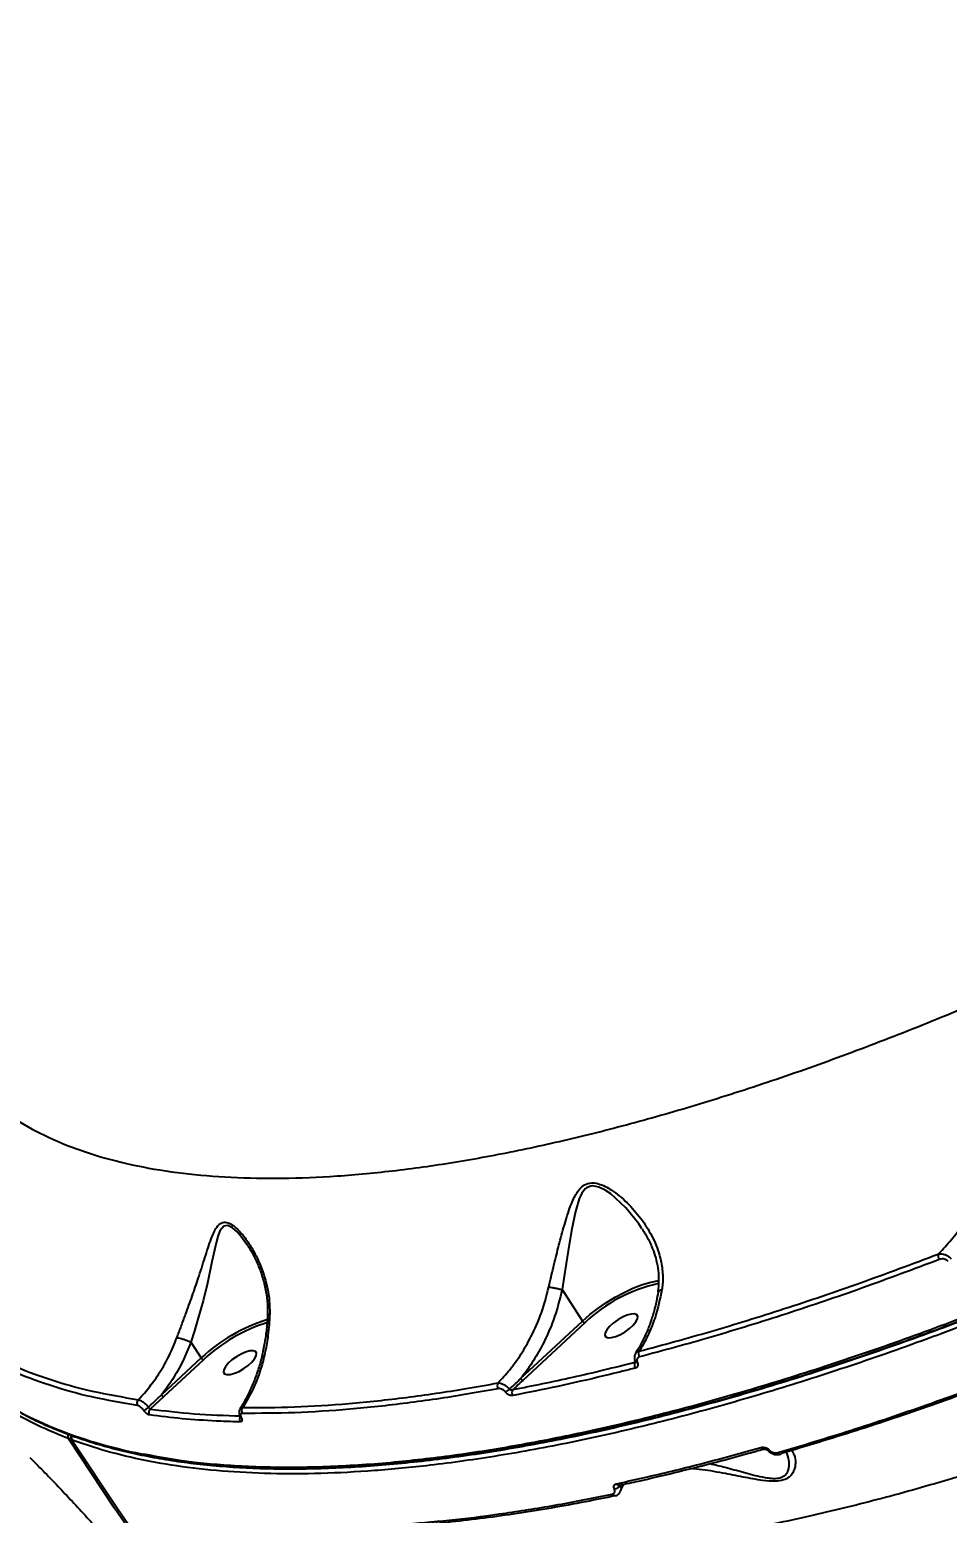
# Model space of a CAD drawing. Header units: millimetres. Extents: x -4153 to 4002, y -5023 to 3197.
# Drawn here: x -1384 to -1168.7, y -1678.3 to -1330.1 of the extents above; entities that cross this region are included whole.
import ezdxf

# ---------------------------------------------------------------- set-up
doc = ezdxf.new("R2010")
doc.units = ezdxf.units.MM
for name, color, linetype in [('DIKOM_ОБЪЕКТ', 7, 'Continuous'), ('DIKOM_РАЗМЕР_ЗОНА', 7, 'Continuous'), ('DIKOM_РАЗМЕР_ОБЪЕКТА', 7, 'Continuous')]:
    doc.layers.add(name, color=color, linetype=linetype)
doc.styles.add('style1', font='arialbd.ttf', dxfattribs={"width": 0.8})
doc.dimstyles.new('1-50', dxfattribs={"dimtxt": 300, "dimasz": 200, "dimexe": 100, "dimexo": 0, "dimgap": 100, "dimtad": 1, "dimtxsty": 'style1', "dimcen": 200, "dimclrd": 7, "dimclre": 7, "dimclrt": 7, "dimadec": 1, "dimazin": 2, "dimtfac": 1, "dimtmove": 0, "dimatfit": 2, "dimfxl": 0, "dimlwd": 25, "dimlwe": 18, "dimarcsym": 0})

# ---------------------------------------------------------------- blocks, each defined once
blk = doc.blocks.new('*D9')
at = {"layer": 'Defpoints', "color": 0, "transparency": 16777216}
for p in [(2370.19, 1747.32), (-2106.31, -2974.61), (1195.51, -2974.61)]:
    blk.add_point(p, dxfattribs=at)
at = {"layer": 'DIKOM_РАЗМЕР_ОБЪЕКТА', "color": 7, "lineweight": 18, "transparency": 16777216}
for p, q in [((2370.19, 1747.32), (-2206.31, 1747.32)), ((1195.51, -2974.61), (-2206.31, -2974.61))]:
    blk.add_line(p, q, dxfattribs=at)
at = {"layer": 'DIKOM_РАЗМЕР_ОБЪЕКТА', "color": 7, "lineweight": 25, "transparency": 16777216}
blk.add_line((-2106.31, 1547.32), (-2106.31, -2774.61), dxfattribs=at)
at = {"layer": 'DIKOM_РАЗМЕР_ОБЪЕКТА', "color": 7, "transparency": 16777216}
for points in [[(-2139.64, 1547.32), (-2072.98, 1547.32), (-2106.31, 1747.32)], [(-2139.64, -2774.61), (-2072.98, -2774.61), (-2106.31, -2974.61)]]:
    blk.add_solid(points, dxfattribs=at)
at = {"layer": 'DIKOM_РАЗМЕР_ОБЪЕКТА', "color": 7, "transparency": 16777216, "insert": (-2359.48, -612.26), "char_height": 300, "attachment_point": 5, "rotation": 90, "style": 'style1'}
blk.add_mtext('{\\fArial|b0|i0|c204|p34;4700}', dxfattribs=at)
blk = doc.blocks.new('*D10')
at = {"layer": 'Defpoints', "color": 0, "transparency": 16777216}
for p in [(4001.69, -909.96), (-3216.31, -1859.46), (4001.69, -4923)]:
    blk.add_point(p, dxfattribs=at)
at = {"layer": 'DIKOM_РАЗМЕР_ЗОНА', "color": 7, "lineweight": 18, "transparency": 16777216}
for p, q in [((4001.69, -909.96), (4001.69, -5023)), ((-3216.31, -1859.46), (-3216.31, -5023))]:
    blk.add_line(p, q, dxfattribs=at)
at = {"layer": 'DIKOM_РАЗМЕР_ЗОНА', "color": 7, "lineweight": 25, "transparency": 16777216}
blk.add_line((-3016.31, -4923), (3801.69, -4923), dxfattribs=at)
at = {"layer": 'DIKOM_РАЗМЕР_ЗОНА', "color": 7, "transparency": 16777216}
for points in [[(-3016.31, -4889.67), (-3016.31, -4956.33), (-3216.31, -4923)], [(3801.69, -4889.67), (3801.69, -4956.33), (4001.69, -4923)]]:
    blk.add_solid(points, dxfattribs=at)
at = {"layer": 'DIKOM_РАЗМЕР_ЗОНА', "color": 7, "transparency": 16777216, "insert": (392.69, -4669.83), "char_height": 300, "attachment_point": 5, "style": 'style1'}
blk.add_mtext('{\\fArial|b0|i0|c204|p34;7200}', dxfattribs=at)
blk = doc.blocks.new('*D11')
at = {"layer": 'Defpoints', "color": 0, "transparency": 16777216}
for p in [(2631.36, 3197.31), (-3702.81, -4429.79), (2071.05, -4429.79)]:
    blk.add_point(p, dxfattribs=at)
at = {"layer": 'DIKOM_РАЗМЕР_ЗОНА', "color": 7, "lineweight": 18, "transparency": 16777216}
for p, q in [((2631.36, 3197.31), (-3802.81, 3197.31)), ((2071.05, -4429.79), (-3802.81, -4429.79))]:
    blk.add_line(p, q, dxfattribs=at)
at = {"layer": 'DIKOM_РАЗМЕР_ЗОНА', "color": 7, "lineweight": 25, "transparency": 16777216}
blk.add_line((-3702.81, 2997.31), (-3702.81, -4229.79), dxfattribs=at)
at = {"layer": 'DIKOM_РАЗМЕР_ЗОНА', "color": 7, "transparency": 16777216}
for points in [[(-3736.14, 2997.31), (-3669.48, 2997.31), (-3702.81, 3197.31)], [(-3736.14, -4229.79), (-3669.48, -4229.79), (-3702.81, -4429.79)]]:
    blk.add_solid(points, dxfattribs=at)
at = {"layer": 'DIKOM_РАЗМЕР_ЗОНА', "color": 7, "transparency": 16777216, "insert": (-3955.98, -616.24), "char_height": 300, "attachment_point": 5, "rotation": 90, "style": 'style1'}
blk.add_mtext('{\\fArial|b0|i0|c204|p34;7600}', dxfattribs=at)
blk = doc.blocks.new('*D12')
at = {"layer": 'Defpoints', "color": 0, "transparency": 16777216}
for p in [(-1688.31, 690.56), (2486.69, 690.56), (-1688.31, -3442.2)]:
    blk.add_point(p, dxfattribs=at)
at = {"layer": 'DIKOM_РАЗМЕР_ОБЪЕКТА', "color": 7, "lineweight": 18, "transparency": 16777216}
for p, q in [((-1688.31, 690.56), (-1688.31, -3542.2)), ((2486.69, 690.56), (2486.69, -3542.2))]:
    blk.add_line(p, q, dxfattribs=at)
at = {"layer": 'DIKOM_РАЗМЕР_ОБЪЕКТА', "color": 7, "lineweight": 25, "transparency": 16777216}
blk.add_line((2286.69, -3442.2), (-1488.31, -3442.2), dxfattribs=at)
at = {"layer": 'DIKOM_РАЗМЕР_ОБЪЕКТА', "color": 7, "transparency": 16777216}
for points in [[(-1488.31, -3408.87), (-1488.31, -3475.54), (-1688.31, -3442.2)], [(2286.69, -3408.87), (2286.69, -3475.54), (2486.69, -3442.2)]]:
    blk.add_solid(points, dxfattribs=at)
at = {"layer": 'DIKOM_РАЗМЕР_ОБЪЕКТА', "color": 7, "transparency": 16777216, "insert": (399.19, -3189.03), "char_height": 300, "attachment_point": 5, "style": 'style1'}
blk.add_mtext('{\\fArial|b0|i0|c204|p34;4175}', dxfattribs=at)

msp = doc.modelspace()

# ---------------------------------------------------------------- linework, layer by layer
at = {"layer": 'DIKOM_ОБЪЕКТ', "color": 7, "linetype": 'Continuous'}
for p, q in [((-1240.355, -1611.532), (-1240.455, -1611.365)), ((-1259.089, -1625.784), (-1254.297, -1633.16)), ((-1268.829, -1646.679), (-1254.297, -1633.16)), ((-1253.773, -1633.571), (-1268.304, -1647.089)), ((-1346.183, -1638.139), (-1343.792, -1641.819)), ((-1353.12, -1650.497), (-1343.792, -1641.819)), ((-1343.268, -1642.229), (-1352.595, -1650.907)), ((-1241.977, -1642.819), (-1241.933, -1642.76)), ((-1352.595, -1650.907), (-1355.733, -1653.807)), ((-1334.609, -1655.679), (-1334.615, -1655.668)), ((-1246.629, -1674.14), (-1246.669, -1674.15)), ((-1245.63, -1671.69), (-1245.596, -1671.686))]:
    msp.add_line(p, q, dxfattribs=at)
at = {"layer": 'DIKOM_ОБЪЕКТ', "color": 7, "linetype": 'Continuous', "flags": 128}
for points in [[(-1240.455, -1611.365), (-1241.075, -1610.33), (-1244.094, -1606.556), (-1247.633, -1603.335), (-1249.004, -1602.415), (-1250.436, -1601.728), (-1251.883, -1601.44), (-1252.303, -1601.469), (-1253.396, -1601.908), (-1253.615, -1602.081), (-1254.461, -1603.133), (-1255.074, -1604.438), (-1255.956, -1607.416), (-1256.865, -1611.898), (-1257.656, -1616.644), (-1258.382, -1621.174), (-1259.095, -1625.775), (-1259.095, -1625.779), (-1259.095, -1625.779)], [(-1332.904, -1615.399), (-1334.53, -1613.142), (-1335.455, -1612.13), (-1336.411, -1611.313), (-1337.537, -1610.762), (-1338.475, -1610.88), (-1339.396, -1612.007), (-1339.889, -1613.304), (-1340.287, -1614.795), (-1341.258, -1619.282), (-1342.323, -1624.273), (-1343.346, -1628.434), (-1344.535, -1632.742), (-1345.345, -1635.445), (-1346.187, -1638.133), (-1346.187, -1638.135), (-1346.187, -1638.135)], [(-1254.297, -1633.16), (-1252.569, -1631.658), (-1250.686, -1630.203), (-1248.688, -1628.829), (-1246.62, -1627.564), (-1244.526, -1626.437), (-1242.451, -1625.471), (-1240.441, -1624.687), (-1238.539, -1624.104), (-1236.786, -1623.732), (-1236.346, -1623.669)], [(-1241.371, -1632.635), (-1241.305, -1632.058), (-1241.551, -1631.661), (-1242.091, -1631.476), (-1242.881, -1631.518), (-1243.855, -1631.784), (-1244.937, -1632.251), (-1246.037, -1632.882), (-1247.066, -1633.626), (-1247.943, -1634.423), (-1248.594, -1635.208), (-1248.968, -1635.918), (-1249.034, -1636.494), (-1248.788, -1636.891), (-1248.248, -1637.076), (-1247.458, -1637.034), (-1246.484, -1636.769), (-1245.402, -1636.302), (-1244.302, -1635.67), (-1243.272, -1634.926), (-1242.396, -1634.129), (-1241.745, -1633.344), (-1241.371, -1632.635)], [(-1330.866, -1641.294), (-1330.8, -1640.717), (-1331.047, -1640.32), (-1331.586, -1640.135), (-1332.376, -1640.177), (-1333.35, -1640.442), (-1334.432, -1640.909), (-1335.532, -1641.541), (-1336.562, -1642.285), (-1337.438, -1643.082), (-1338.089, -1643.867), (-1338.463, -1644.577), (-1338.53, -1645.153), (-1338.283, -1645.55), (-1337.743, -1645.735), (-1336.953, -1645.693), (-1335.979, -1645.428), (-1334.897, -1644.961), (-1333.797, -1644.329), (-1332.767, -1643.585), (-1331.891, -1642.788), (-1331.24, -1642.003), (-1330.866, -1641.294)], [(-1241.427, -1642.896), (-1241.582, -1642.9), (-1241.713, -1642.88), (-1241.816, -1642.836), (-1241.886, -1642.771), (-1241.9, -1642.747)], [(-1352.992, -1693.159), (-1364.097, -1677.069), (-1374.927, -1660.753)], [(-1374.187, -1661.001), (-1374.172, -1661.02), (-1374.106, -1661.062)], [(-1374.106, -1661.062), (-1363.276, -1677.378), (-1352.171, -1693.467)], [(-1210.802, -1663.511), (-1210.778, -1663.53), (-1210.742, -1663.542), (-1210.696, -1663.544), (-1210.64, -1663.535), (-1210.575, -1663.517), (-1210.502, -1663.49), (-1210.423, -1663.453)]]:
    msp.add_lwpolyline(points, dxfattribs=at)
at = {"layer": 'DIKOM_ОБЪЕКТ', "color": 7, "linetype": 'Continuous'}
for centre, radius, start, end in [((-1169.206, -1617.763), 1.651, 168.65153, 215.30012), ((-1228.925, -1659.49), 35.906, 102.06943, 133.7914), ((-1316.299, -1671.383), 40.372, 107.22377, 132.92254), ((-1316.699, -1670.736), 38.969, 107.25796, 132.98471), ((-1253.529, -1632.719), 0.886, 209.86107, 254.03642), ((-1343.024, -1641.377), 0.886, 209.89916, 254.03063), ((-1240.813, -1643.438), 1.319, 151.98629, 214.75831), ((-1239.836, -1640.828), 1.354, 155.15244, 214.32222), ((-1268.061, -1646.238), 0.885, 209.83826, 254.05923), ((-1352.352, -1650.056), 0.885, 209.85722, 254.07257), ((-1273.033, -1648.329), 1.272, 149.38537, 213.48844), ((-1273.678, -1646.937), 3.171, 294.16802, 315.41004), ((-1269.589, -1649.936), 1.257, 147.01034, 213.9554), ((-1357.758, -1652.402), 1.115, 135.25284, 211.08299), ((-1358.188, -1651.316), 2.911, 287.36727, 314.09002), ((-1354.973, -1654.623), 1.115, 132.97299, 211.27729), ((-1333.152, -1654.226), 1.158, 139.34182, 211.78575), ((-1333.623, -1656.205), 1.169, 149.20453, 211.56302), ((-1334.346, -1655.509), 0.313, 212.82903, 264.33088), ((-1374.039, -1660.206), 1.043, 152.73032, 211.61445), ((-1374.785, -1659.797), 0.967, 261.53373, 298.0801), ((-1373.349, -1660.455), 1, 151.89881, 213.05726), ((-1373.214, -1660.513), 1.047, 151.74883, 211.57439), ((-1211.9, -1662.585), 0.633, 204.51366, 279.15717), ((-1207.852, -1663.758), 0.646, 205.11585, 276.04552), ((-1207.897, -1664.022), 0.395, 286.53777, 325.34856), ((-1245.712, -1671.027), 0.665, 206.70048, 278.79638), ((-1246.738, -1673.475), 0.679, 207.41945, 275.78003), ((-1246.835, -1670.975), 1.573, 270.60914, 332.76129)]:
    msp.add_arc(centre, radius, start, end, dxfattribs=at)
for points, knots in [([(-748.283, -1336.082), (-750.392, -1338.844), (-756.076, -1346.288), (-766.108, -1358.579), (-778.562, -1372.948), (-792.009, -1387.564), (-806.425, -1402.381), (-821.788, -1417.352), (-837.759, -1432.148), (-854.268, -1446.721), (-871.236, -1461.032), (-888.94, -1475.314), (-907.349, -1489.513), (-926.414, -1503.578), (-945.717, -1517.2), (-965.184, -1530.342), (-984.743, -1542.978), (-1004.712, -1555.316), (-1025.037, -1567.297), (-1045.656, -1578.871), (-1066.114, -1589.784), (-1086.345, -1600.012), (-1106.289, -1609.549), (-1126.271, -1618.552), (-1146.221, -1626.964), (-1166.069, -1634.742), (-1185.376, -1641.714), (-1204.09, -1647.875), (-1222.17, -1653.239), (-1239.912, -1657.892), (-1257.239, -1661.787), (-1274.077, -1664.892), (-1289.379, -1667.042), (-1303.22, -1668.372), (-1315.697, -1669.017), (-1327.614, -1669.051), (-1338.925, -1668.466), (-1349.515, -1667.271), (-1359.333, -1665.474), (-1367.481, -1663.383), (-1372.189, -1661.733), (-1374.106, -1661.062)], [0, 0, 0, 0, 0.01565226, 0.04216821, 0.06870456, 0.09522035, 0.1225065, 0.14981457, 0.17710085, 0.20361671, 0.23015307, 0.25666881, 0.28395493, 0.31126326, 0.33854925, 0.36506512, 0.39160119, 0.41811705, 0.44540335, 0.47271155, 0.49999758, 0.52651341, 0.55304974, 0.57956567, 0.60685169, 0.6341598, 0.66144598, 0.68796179, 0.71449806, 0.74101385, 0.76829978, 0.79560821, 0.82289417, 0.84597237, 0.86907736, 0.89218249, 0.91550648, 0.9388305, 0.96156391, 0.98434868, 1, 1, 1, 1]), ([(-775.147, -1423.176), (-778.78, -1427.027), (-786.052, -1434.734), (-797.69, -1446.359), (-809.825, -1457.994), (-822.653, -1469.772), (-836.164, -1481.666), (-850.35, -1493.648), (-864.987, -1505.521), (-880.537, -1517.644), (-897.033, -1529.974), (-914.481, -1542.46), (-932.304, -1554.678), (-950.419, -1566.571), (-968.742, -1578.082), (-987.198, -1589.158), (-1005.757, -1599.772), (-1024.387, -1609.916), (-1043.05, -1619.575), (-1061.659, -1628.703), (-1080.125, -1637.257), (-1098.377, -1645.196), (-1116.379, -1652.497), (-1134.107, -1659.16), (-1151.523, -1665.177), (-1168.546, -1670.519), (-1185.096, -1675.162), (-1201.415, -1679.153), (-1217.423, -1682.431), (-1233.05, -1684.953), (-1247.972, -1686.655), (-1262.103, -1687.5), (-1275.484, -1687.566), (-1283.653, -1686.899), (-1287.735, -1686.565)], [0, 0, 0, 0, 0.0277664, 0.0555663, 0.0833658, 0.1111323, 0.1400374, 0.1689801, 0.1979226, 0.2268277, 0.2586373, 0.2905482, 0.3225098, 0.3544716, 0.3863819, 0.4181914, 0.4498953, 0.4816999, 0.5135555, 0.5454108, 0.5772152, 0.6089191, 0.6405474, 0.672276, 0.7040551, 0.7358343, 0.7675626, 0.7991908, 0.8325939, 0.8660265, 0.8994295, 0.932943, 0.9664864, 1, 1, 1, 1]), ([(-1405.421, -1567.296), (-1404.879, -1568.297), (-1403.077, -1571.625), (-1398.966, -1576.506), (-1393.159, -1581.949), (-1386.406, -1586.623), (-1378.671, -1590.653), (-1369.92, -1593.983), (-1360.165, -1596.587), (-1349.615, -1598.409), (-1338.327, -1599.458), (-1326.37, -1599.764), (-1313.552, -1599.33), (-1299.882, -1598.127), (-1285.389, -1596.14), (-1270.382, -1593.41), (-1254.924, -1589.962), (-1239.088, -1585.838), (-1222.624, -1580.971), (-1205.564, -1575.347), (-1187.955, -1568.966), (-1170.169, -1561.962), (-1152.269, -1554.373), (-1134.322, -1546.245), (-1116.052, -1537.453), (-1097.51, -1528), (-1078.755, -1517.903), (-1061.499, -1508.112), (-1045.769, -1498.808), (-1036.327, -1492.958), (-1031.601, -1490.03)], [0, 0, 0, 0, 0.0161442, 0.0536236, 0.0900464, 0.1264971, 0.1629199, 0.2003996, 0.2379097, 0.2753895, 0.3118388, 0.348316, 0.3847652, 0.4222706, 0.4598059, 0.497311, 0.5338203, 0.5703573, 0.6068668, 0.6444315, 0.6820268, 0.7195915, 0.7561916, 0.7928201, 0.8294208, 0.8670767, 0.9047633, 0.9424195, 0.9711828, 1, 1, 1, 1]), ([(-1394.201, -1649.32), (-1393.299, -1650.025), (-1389.986, -1652.612), (-1383.132, -1656.253), (-1373.772, -1660.195), (-1363.43, -1663.24), (-1352.267, -1665.479), (-1340.079, -1666.931), (-1326.869, -1667.561), (-1312.66, -1667.346), (-1297.938, -1666.303), (-1282.805, -1664.489), (-1267.362, -1661.978), (-1251.176, -1658.706), (-1234.272, -1654.654), (-1216.687, -1649.817), (-1198.561, -1644.227), (-1179.941, -1637.885), (-1160.881, -1630.809), (-1141.316, -1622.966), (-1121.293, -1614.351), (-1100.872, -1604.977), (-1080.501, -1595.048), (-1060.252, -1584.613), (-1040.187, -1573.728), (-1019.98, -1562.216), (-999.694, -1550.091), (-979.409, -1537.376), (-960.736, -1525.16), (-948.971, -1517.067), (-943.768, -1513.488)], [0, 0, 0, 0, 0.0140766, 0.0516775, 0.089248, 0.1257579, 0.1622958, 0.1988057, 0.2363761, 0.2739772, 0.3115476, 0.3467429, 0.3819632, 0.4171586, 0.4533005, 0.4894697, 0.5256114, 0.5621214, 0.5986595, 0.6351697, 0.67274, 0.7103412, 0.7479116, 0.7844216, 0.8209595, 0.8574694, 0.8950401, 0.9326413, 0.9702116, 1, 1, 1, 1]), ([(-1394.116, -1649.642), (-1393.513, -1650.087), (-1391.716, -1651.418), (-1388.449, -1653.432), (-1384.326, -1655.698), (-1379.929, -1657.773), (-1375.272, -1659.669), (-1370.364, -1661.377), (-1365.226, -1662.892), (-1359.875, -1664.205), (-1354.319, -1665.315), (-1348.557, -1666.225), (-1342.586, -1666.935), (-1336.406, -1667.447), (-1330.015, -1667.76), (-1323.412, -1667.874), (-1316.595, -1667.789), (-1309.56, -1667.507), (-1302.307, -1667.024), (-1294.847, -1666.344), (-1287.215, -1665.469), (-1279.436, -1664.399), (-1271.523, -1663.139), (-1263.467, -1661.688), (-1255.27, -1660.046), (-1246.931, -1658.214), (-1238.449, -1656.191), (-1229.825, -1653.978), (-1221.06, -1651.574), (-1212.152, -1648.981), (-1203.102, -1646.196), (-1193.919, -1643.223), (-1184.628, -1640.071), (-1175.257, -1636.748), (-1165.826, -1633.261), (-1156.338, -1629.612), (-1146.793, -1625.802), (-1137.189, -1621.829), (-1127.528, -1617.694), (-1117.809, -1613.397), (-1108.033, -1608.939), (-1098.199, -1604.32), (-1088.308, -1599.538), (-1078.365, -1594.597), (-1068.391, -1589.507), (-1058.42, -1584.285), (-1048.476, -1578.944), (-1038.568, -1573.488), (-1028.693, -1567.916), (-1018.851, -1562.229), (-1009.043, -1556.427), (-999.268, -1550.509), (-989.527, -1544.477), (-979.819, -1538.332), (-970.152, -1532.063), (-963.337, -1527.583), (-959.767, -1525.167), (-959.383, -1524.908)], [0, 0, 0, 0, 0.0093141, 0.027793, 0.0463396, 0.0649741, 0.0837158, 0.1025568, 0.1213783, 0.140095, 0.1587398, 0.1773319, 0.1958915, 0.2144378, 0.2329911, 0.2515655, 0.270181, 0.2888582, 0.3076179, 0.3264756, 0.3453279, 0.3640495, 0.3827101, 0.4013251, 0.4199093, 0.4384781, 0.4570465, 0.4756265, 0.494231, 0.5128758, 0.531575, 0.5503444, 0.5691364, 0.5878684, 0.606536, 0.6251541, 0.6437377, 0.6623022, 0.6808622, 0.6994315, 0.718021, 0.736646, 0.755322, 0.7740628, 0.7928535, 0.8116062, 0.8302854, 0.8489118, 0.8675003, 0.8860651, 0.9046218, 0.9231846, 0.941764, 0.9603745, 0.9790308, 0.9977481, 1, 1, 1, 1]), ([(-1357.361, -1664.33), (-1353.613, -1665.012), (-1346.088, -1666.381), (-1333.536, -1667.44), (-1320.011, -1667.735), (-1305.486, -1667.167), (-1290.303, -1665.77), (-1274.523, -1663.563), (-1258.228, -1660.587), (-1241.152, -1656.796), (-1223.321, -1652.166), (-1204.78, -1646.693), (-1185.937, -1640.498), (-1166.865, -1633.619), (-1147.639, -1626.11), (-1127.944, -1617.846), (-1107.831, -1608.825), (-1087.361, -1599.061), (-1066.985, -1588.767), (-1046.77, -1577.994), (-1026.78, -1566.795), (-1006.683, -1554.996), (-986.574, -1542.58), (-970.932, -1532.589), (-962.185, -1526.659), (-960.026, -1525.196)], [0, 0, 0, 0, 0.0438133, 0.0879535, 0.1333756, 0.1788345, 0.2242568, 0.2683969, 0.312571, 0.3567108, 0.4021332, 0.4475923, 0.4930146, 0.5371544, 0.5813287, 0.6254687, 0.6708908, 0.71635, 0.7617724, 0.8059124, 0.8500866, 0.8942264, 0.9396491, 0.9851083, 1, 1, 1, 1]), ([(-1170.824, -1617.438), (-1170.415, -1617.016), (-1168.956, -1615.509), (-1166.586, -1612.736), (-1163.812, -1608.978), (-1161.281, -1604.936), (-1158.539, -1599.711), (-1156.407, -1594.39), (-1154.906, -1589.1), (-1154.162, -1585.567), (-1153.87, -1583.376), (-1153.763, -1582.571)], [0, 0, 0, 0, 0.0465618, 0.1660343, 0.2855035, 0.4082659, 0.531018, 0.7327751, 0.8363389, 0.9398816, 1, 1, 1, 1]), ([(-1262.196, -1625.159), (-1261.845, -1623.63), (-1261.133, -1620.531), (-1259.966, -1615.85), (-1258.733, -1611.189), (-1257.494, -1607.094), (-1256.326, -1604.209), (-1255.249, -1602.45), (-1254.167, -1601.304), (-1252.574, -1600.6), (-1250.705, -1600.814), (-1248.966, -1601.526), (-1246.636, -1602.884), (-1243.697, -1605.349), (-1240.509, -1609.004), (-1237.895, -1613.137), (-1236.235, -1617.194), (-1235.461, -1621.045), (-1235.391, -1623.801), (-1235.615, -1625.409), (-1235.676, -1625.846)], [0, 0, 0, 0, 0.0704022, 0.1427024, 0.2195574, 0.2979616, 0.3555907, 0.3848645, 0.4149662, 0.4491194, 0.4886776, 0.5172607, 0.5465196, 0.624021, 0.7036985, 0.7828125, 0.864005, 0.9204671, 0.9784125, 1, 1, 1, 1]), ([(-1349.488, -1637.063), (-1349.15, -1636.164), (-1348.466, -1634.349), (-1347.24, -1631.069), (-1345.868, -1627.266), (-1344.338, -1622.757), (-1342.871, -1618.151), (-1341.751, -1614.633), (-1340.832, -1612.381), (-1340.083, -1610.988), (-1339.137, -1610.022), (-1337.865, -1609.892), (-1336.321, -1610.598), (-1334.471, -1612.322), (-1332.542, -1614.886), (-1330.53, -1618.378), (-1328.741, -1622.851), (-1327.736, -1627.488), (-1327.703, -1630.432), (-1327.692, -1631.473)], [0, 0, 0, 0, 0.0443344, 0.0895901, 0.1599553, 0.2324648, 0.3224984, 0.4152097, 0.4503611, 0.4859274, 0.5329425, 0.5664252, 0.5998045, 0.6530996, 0.7102647, 0.7686672, 0.8578783, 0.9497899, 1, 1, 1, 1]), ([(-1240.298, -1611.494), (-1239.792, -1612.327), (-1238.774, -1614.002), (-1237.685, -1616.511), (-1236.913, -1618.947), (-1236.485, -1621.311), (-1236.394, -1623.738), (-1236.461, -1625.434), (-1236.655, -1626.3), (-1236.669, -1626.364)], [0, 0, 0, 0, 0.1831836, 0.3682612, 0.5176141, 0.6752903, 0.8333997, 0.9876777, 1, 1, 1, 1]), ([(-1332.894, -1615.39), (-1332.794, -1615.533), (-1332.25, -1616.32), (-1331.351, -1617.98), (-1330.233, -1620.429), (-1329.266, -1623.194), (-1328.572, -1626.128), (-1328.18, -1629.042), (-1328.198, -1630.956), (-1328.206, -1631.857)], [0, 0, 0, 0, 0.0321139, 0.176201, 0.3317901, 0.5006382, 0.6790887, 0.8489573, 1, 1, 1, 1]), ([(-1241.064, -1640.26), (-1235.48, -1638.752), (-1224.313, -1635.737), (-1206.922, -1630.323), (-1189.125, -1624.313), (-1176.925, -1619.73), (-1170.824, -1617.438)], [0, 0, 0, 0, 0.2485973, 0.4971942, 0.7485958, 1, 1, 1, 1]), ([(-1170.553, -1618.717), (-1176.599, -1620.989), (-1188.692, -1625.533), (-1206.469, -1631.546), (-1223.973, -1637.005), (-1235.293, -1640.063), (-1240.954, -1641.592)], [0, 0, 0, 0, 0.2485956, 0.4971938, 0.7485968, 1, 1, 1, 1]), ([(-1170.824, -1617.438), (-1170.656, -1617.41), (-1170.265, -1617.344), (-1169.59, -1617.431), (-1168.888, -1617.685), (-1168.248, -1618.065), (-1167.921, -1618.406), (-1167.755, -1618.578)], [0, 0, 0, 0, 0.1742168, 0.4036096, 0.6052253, 0.8000783, 1, 1, 1, 1]), ([(-1168.479, -1619.158), (-1168.581, -1619.057), (-1168.786, -1618.854), (-1169.209, -1618.664), (-1169.684, -1618.57), (-1170.152, -1618.589), (-1170.431, -1618.679), (-1170.553, -1618.717)], [0, 0, 0, 0, 0.1888699, 0.3774226, 0.5791791, 0.8164129, 1, 1, 1, 1]), ([(-1274.128, -1647.681), (-1273.191, -1646.666), (-1271.247, -1644.559), (-1268.65, -1640.919), (-1266.098, -1636.497), (-1263.778, -1631.259), (-1262.727, -1627.207), (-1262.196, -1625.159)], [0, 0, 0, 0, 0.1665448, 0.3455491, 0.526762, 0.7607831, 1, 1, 1, 1]), ([(-1259.089, -1625.784), (-1259.615, -1627.906), (-1260.68, -1632.198), (-1263.058, -1637.733), (-1265.718, -1642.466), (-1267.655, -1645.211), (-1268.74, -1646.568), (-1268.829, -1646.679)], [0, 0, 0, 0, 0.2754298, 0.5570765, 0.7678017, 0.9811406, 1, 1, 1, 1]), ([(-1262.196, -1625.159), (-1262.161, -1625.163), (-1261.948, -1625.19), (-1261.457, -1625.264), (-1260.673, -1625.41), (-1259.829, -1625.592), (-1259.34, -1625.716), (-1259.095, -1625.779)], [0, 0, 0, 0, 0.0429015, 0.2679962, 0.5120053, 0.755987, 1, 1, 1, 1]), ([(-1259.095, -1625.779), (-1259.094, -1625.779), (-1259.091, -1625.78), (-1259.09, -1625.783), (-1259.089, -1625.784)], [0, 0, 0, 0, 0.4168825, 1, 1, 1, 1]), ([(-1235.676, -1625.846), (-1236.123, -1627.982), (-1236.86, -1631.498), (-1238.581, -1635.862), (-1239.944, -1638.515), (-1240.836, -1639.905), (-1241.064, -1640.26)], [0, 0, 0, 0, 0.3957879, 0.6516329, 0.911001, 1, 1, 1, 1]), ([(-1235.676, -1625.846), (-1235.71, -1625.853), (-1235.86, -1625.886), (-1236.166, -1625.991), (-1236.455, -1626.167), (-1236.478, -1626.339), (-1236.486, -1626.402)], [0, 0, 0, 0, 0.0722207, 0.3160892, 0.7499643, 1, 1, 1, 1]), ([(-1236.556, -1626.388), (-1236.673, -1627.083), (-1236.969, -1628.833), (-1237.669, -1631.489), (-1238.619, -1634.356), (-1239.769, -1637.035), (-1240.862, -1639.169), (-1241.628, -1640.308), (-1241.896, -1640.707)], [0, 0, 0, 0, 0.1255001, 0.3160582, 0.5081318, 0.7014149, 0.8955139, 1, 1, 1, 1]), ([(-1328.207, -1631.857), (-1328.213, -1632.077), (-1328.249, -1633.439), (-1328.517, -1635.883), (-1329.019, -1639.165), (-1329.743, -1642.348), (-1330.662, -1645.407), (-1331.771, -1648.317), (-1333.073, -1651.013), (-1334.07, -1652.827), (-1334.67, -1653.662), (-1334.732, -1653.748)], [0, 0, 0, 0, 0.02557289, 0.15834376, 0.29287009, 0.42905584, 0.56664596, 0.7052949, 0.84456117, 0.98399176, 1, 1, 1, 1]), ([(-1327.692, -1631.473), (-1327.799, -1633.18), (-1327.987, -1636.188), (-1328.703, -1640.288), (-1329.762, -1644.49), (-1331.42, -1649.073), (-1333.154, -1651.994), (-1334.031, -1653.471)], [0, 0, 0, 0, 0.2022657, 0.3564039, 0.5119905, 0.7532485, 1, 1, 1, 1]), ([(-1327.692, -1631.473), (-1327.709, -1631.479), (-1327.882, -1631.543), (-1328.116, -1631.667), (-1328.135, -1631.803), (-1328.143, -1631.86)], [0, 0, 0, 0, 0.0598163, 0.5992991, 1, 1, 1, 1]), ([(-1396.395, -1639.24), (-1393.764, -1640.67), (-1388.504, -1643.529), (-1379.426, -1646.937), (-1369.556, -1649.742), (-1362.219, -1650.991), (-1358.55, -1651.616)], [0, 0, 0, 0, 0.24859492, 0.49718967, 0.7485953, 1, 1, 1, 1]), ([(-1358.55, -1651.616), (-1358.516, -1651.581), (-1357.581, -1650.617), (-1355.821, -1648.592), (-1353.425, -1645.193), (-1351.238, -1641.364), (-1350.074, -1638.503), (-1349.488, -1637.063)], [0, 0, 0, 0, 0.0089033, 0.2417881, 0.4772817, 0.7368252, 1, 1, 1, 1]), ([(-1346.183, -1638.139), (-1346.8, -1639.646), (-1348.043, -1642.679), (-1350.387, -1646.828), (-1352.228, -1649.3), (-1353.12, -1650.497)], [0, 0, 0, 0, 0.33720733, 0.67912476, 1, 1, 1, 1]), ([(-1349.488, -1637.063), (-1349.464, -1637.064), (-1349.354, -1637.072), (-1349.045, -1637.117), (-1348.465, -1637.252), (-1347.686, -1637.498), (-1346.88, -1637.805), (-1346.418, -1638.025), (-1346.187, -1638.135)], [0, 0, 0, 0, 0.0350547, 0.1552441, 0.3664638, 0.5775947, 0.7888107, 1, 1, 1, 1]), ([(-1346.187, -1638.135), (-1346.186, -1638.136), (-1346.184, -1638.137), (-1346.183, -1638.139), (-1346.183, -1638.139)], [0, 0, 0, 0, 0.6520173, 1, 1, 1, 1]), ([(-1208.437, -1664.032), (-1202.702, -1662.317), (-1191.231, -1658.886), (-1173.438, -1652.861), (-1155.275, -1646.249), (-1142.868, -1641.277), (-1136.664, -1638.79)], [0, 0, 0, 0, 0.2485955, 0.4971893, 0.7485942, 1, 1, 1, 1]), ([(-1135.962, -1639.065), (-1142.082, -1641.518), (-1154.324, -1646.424), (-1172.384, -1653.007), (-1190.21, -1659.052), (-1201.784, -1662.515), (-1207.572, -1664.246)], [0, 0, 0, 0, 0.2485967, 0.4971902, 0.7485968, 1, 1, 1, 1]), ([(-1358.713, -1652.978), (-1362.35, -1652.359), (-1369.624, -1651.122), (-1379.496, -1648.334), (-1388.645, -1644.919), (-1393.98, -1642.022), (-1396.647, -1640.574)], [0, 0, 0, 0, 0.248595, 0.4971903, 0.7485952, 1, 1, 1, 1]), ([(-1270.643, -1649.252), (-1265.976, -1648.32), (-1256.632, -1646.453), (-1246.866, -1644.031), (-1241.977, -1642.819)], [0, 0, 0, 0, 0.4994474, 1, 1, 1, 1]), ([(-1241.822, -1640.793), (-1241.866, -1640.845), (-1242.06, -1641.073), (-1242.158, -1641.622), (-1242.128, -1642.243), (-1241.945, -1642.598), (-1241.874, -1642.736)], [0, 0, 0, 0, 0.1000826, 0.4418804, 0.7820232, 1, 1, 1, 1]), ([(-1241.977, -1642.819), (-1241.934, -1642.802), (-1241.87, -1642.778), (-1241.836, -1642.726), (-1241.825, -1642.709)], [0, 0, 0, 0, 0.6777002, 1, 1, 1, 1]), ([(-1241.906, -1642.741), (-1241.898, -1642.757), (-1241.871, -1642.806), (-1241.87, -1642.844), (-1241.869, -1642.835), (-1241.869, -1642.833)], [0, 0, 0, 0, 0.2606873, 0.8240787, 1, 1, 1, 1]), ([(-1241.427, -1642.896), (-1241.413, -1642.927), (-1241.336, -1643.093), (-1241.268, -1643.399), (-1241.333, -1643.764), (-1241.541, -1644.053), (-1241.778, -1644.145), (-1241.896, -1644.19)], [0, 0, 0, 0, 0.0534801, 0.2897398, 0.5263721, 0.7631501, 1, 1, 1, 1]), ([(-1241.8, -1640.773), (-1241.744, -1640.682), (-1241.587, -1640.43), (-1241.268, -1640.326), (-1241.064, -1640.26)], [0, 0, 0, 0, 0.36297704, 1, 1, 1, 1]), ([(-1240.954, -1641.592), (-1241.073, -1641.638), (-1241.312, -1641.731), (-1241.521, -1642.023), (-1241.586, -1642.389), (-1241.518, -1642.697), (-1241.441, -1642.865), (-1241.427, -1642.896)], [0, 0, 0, 0, 0.236416, 0.472592, 0.7091082, 0.9458056, 1, 1, 1, 1]), ([(-1271.42, -1649.163), (-1271.364, -1649.11), (-1270.495, -1648.288), (-1269.634, -1647.457), (-1268.829, -1646.679)], [0, 0, 0, 0, 0.0646385, 1, 1, 1, 1]), ([(-1241.896, -1644.19), (-1242.396, -1644.318), (-1244.895, -1644.954), (-1251.017, -1646.458), (-1260.16, -1648.559), (-1267.139, -1649.945), (-1270.631, -1650.638)], [0, 0, 0, 0, 0.0507686, 0.2538473, 0.6266952, 1, 1, 1, 1]), ([(-1356.163, -1653.407), (-1355.28, -1652.573), (-1354.26, -1651.609), (-1353.255, -1650.629), (-1353.12, -1650.497)], [0, 0, 0, 0, 0.864923, 1, 1, 1, 1]), ([(-1274.094, -1649.031), (-1276.588, -1649.48), (-1283.882, -1650.796), (-1295.589, -1652.51), (-1309.031, -1653.951), (-1321.964, -1654.797), (-1330.079, -1654.823), (-1334.137, -1654.836)], [0, 0, 0, 0, 0.1144536, 0.3347653, 0.5550748, 0.7775366, 1, 1, 1, 1]), ([(-1334.031, -1653.471), (-1330.023, -1653.459), (-1322.006, -1653.436), (-1309.154, -1652.603), (-1295.708, -1651.171), (-1283.94, -1649.45), (-1276.616, -1648.13), (-1274.128, -1647.681)], [0, 0, 0, 0, 0.2203104, 0.4406214, 0.6630833, 0.8855454, 1, 1, 1, 1]), ([(-1274.128, -1647.681), (-1274.064, -1647.678), (-1273.815, -1647.666), (-1273.31, -1647.772), (-1272.627, -1648.092), (-1271.957, -1648.567), (-1271.6, -1648.964), (-1271.42, -1649.163)], [0, 0, 0, 0, 0.0812186, 0.3161889, 0.5445797, 0.7718231, 1, 1, 1, 1]), ([(-1272.38, -1649.829), (-1272.488, -1649.71), (-1272.703, -1649.47), (-1273.122, -1649.202), (-1273.557, -1649.036), (-1273.886, -1649), (-1274.052, -1649.024), (-1274.094, -1649.031)], [0, 0, 0, 0, 0.22574765, 0.45136808, 0.68015473, 0.91762233, 1, 1, 1, 1]), ([(-1270.631, -1650.638), (-1270.675, -1650.644), (-1270.845, -1650.67), (-1271.183, -1650.634), (-1271.628, -1650.465), (-1272.053, -1650.192), (-1272.271, -1649.95), (-1272.38, -1649.829)], [0, 0, 0, 0, 0.0825663, 0.3216668, 0.5512936, 0.7756644, 1, 1, 1, 1]), ([(-1271.42, -1649.163), (-1271.385, -1649.195), (-1271.344, -1649.232), (-1271.242, -1649.287), (-1271.11, -1649.327), (-1270.909, -1649.332), (-1270.751, -1649.297), (-1270.665, -1649.261), (-1270.643, -1649.252)], [0, 0, 0, 0, 0.1724106, 0.1986671, 0.4120653, 0.6483833, 0.9085304, 1, 1, 1, 1]), ([(-1268.304, -1647.089), (-1268.809, -1647.557), (-1269.587, -1648.278), (-1270.369, -1648.999), (-1270.643, -1649.252)], [0, 0, 0, 0, 0.6494598, 1, 1, 1, 1]), ([(-1374.927, -1660.753), (-1376.756, -1660.011), (-1381.683, -1658.012), (-1387.769, -1654.874), (-1391.513, -1652.112), (-1392.848, -1651.127)], [0, 0, 0, 0, 0.2752957, 0.741693, 1, 1, 1, 1]), ([(-1357.319, -1654.094), (-1357.423, -1653.961), (-1357.631, -1653.695), (-1358, -1653.351), (-1358.358, -1653.099), (-1358.591, -1652.999), (-1358.696, -1652.981), (-1358.713, -1652.978)], [0, 0, 0, 0, 0.2376772, 0.475496, 0.713774, 0.9520447, 1, 1, 1, 1]), ([(-1358.55, -1651.616), (-1358.52, -1651.621), (-1358.341, -1651.646), (-1357.942, -1651.8), (-1357.329, -1652.203), (-1356.698, -1652.758), (-1356.341, -1653.19), (-1356.163, -1653.407)], [0, 0, 0, 0, 0.04800495, 0.28615757, 0.52428554, 0.76212141, 1, 1, 1, 1]), ([(-1356.163, -1653.407), (-1356.13, -1653.452), (-1356.064, -1653.544), (-1355.95, -1653.665), (-1355.84, -1653.757), (-1355.77, -1653.796), (-1355.739, -1653.806), (-1355.733, -1653.807)], [0, 0, 0, 0, 0.2370689, 0.4745193, 0.7125231, 0.9509449, 1, 1, 1, 1]), ([(-1355.733, -1653.807), (-1352.349, -1654.219), (-1345.573, -1655.043), (-1338.178, -1655.293), (-1334.477, -1655.418)], [0, 0, 0, 0, 0.4994484, 1, 1, 1, 1]), ([(-1334.659, -1653.841), (-1334.726, -1653.946), (-1334.886, -1654.196), (-1334.924, -1654.683), (-1334.849, -1655.187), (-1334.674, -1655.517), (-1334.593, -1655.67)], [0, 0, 0, 0, 0.1915149, 0.4511886, 0.7437396, 1, 1, 1, 1]), ([(-1334.627, -1653.821), (-1334.591, -1653.756), (-1334.479, -1653.553), (-1334.212, -1653.504), (-1334.031, -1653.471)], [0, 0, 0, 0, 0.3217252, 1, 1, 1, 1]), ([(-1355.926, -1655.202), (-1355.944, -1655.199), (-1356.05, -1655.181), (-1356.284, -1655.083), (-1356.641, -1654.833), (-1357.008, -1654.491), (-1357.216, -1654.226), (-1357.319, -1654.094)], [0, 0, 0, 0, 0.0489172, 0.2870667, 0.5249881, 0.7625568, 1, 1, 1, 1]), ([(-1334.619, -1656.817), (-1334.999, -1656.808), (-1336.903, -1656.766), (-1341.529, -1656.592), (-1348.341, -1656.142), (-1353.397, -1655.515), (-1355.926, -1655.202)], [0, 0, 0, 0, 0.0507685, 0.2538539, 0.6267008, 1, 1, 1, 1]), ([(-1334.377, -1655.82), (-1334.312, -1655.965), (-1334.188, -1656.246), (-1334.197, -1656.569), (-1334.332, -1656.782), (-1334.523, -1656.805), (-1334.619, -1656.817)], [0, 0, 0, 0, 0.2591472, 0.5021364, 0.7510915, 1, 1, 1, 1]), ([(-1334.617, -1655.669), (-1334.604, -1655.692), (-1334.57, -1655.754), (-1334.552, -1655.815), (-1334.552, -1655.814), (-1334.552, -1655.814)], [0, 0, 0, 0, 0.2648484, 0.7119644, 1, 1, 1, 1]), ([(-1334.137, -1654.836), (-1334.231, -1654.848), (-1334.42, -1654.872), (-1334.557, -1655.081), (-1334.557, -1655.389), (-1334.461, -1655.659), (-1334.385, -1655.804), (-1334.377, -1655.82)], [0, 0, 0, 0, 0.2486786, 0.4974723, 0.7388913, 0.9702959, 1, 1, 1, 1]), ([(-1246.306, -1671.326), (-1245.824, -1671.222), (-1243.412, -1670.704), (-1236.689, -1669.193), (-1225.975, -1666.592), (-1216.979, -1664.097), (-1212.476, -1662.848)], [0, 0, 0, 0, 0.04414201, 0.22071925, 0.61001565, 1, 1, 1, 1]), ([(-1245.613, -1671.665), (-1244.126, -1671.35), (-1239.863, -1670.446), (-1232.67, -1668.748), (-1224.055, -1666.577), (-1217.097, -1664.722), (-1212.973, -1663.531), (-1211.803, -1663.193)], [0, 0, 0, 0, 0.1365404, 0.3915548, 0.645906, 0.8995406, 1, 1, 1, 1]), ([(-1205.213, -1663.524), (-1204.994, -1663.867), (-1204.45, -1664.716), (-1204.249, -1666.36), (-1204.482, -1667.914), (-1205.046, -1669.031), (-1205.792, -1669.856), (-1207.051, -1670.535), (-1209.201, -1670.848), (-1212.494, -1670.562), (-1216.676, -1669.776), (-1221.655, -1668.763), (-1225.841, -1668.035), (-1228.311, -1667.853), (-1229.002, -1667.802)], [0, 0, 0, 0, 0.0790622, 0.1956076, 0.2891813, 0.3371323, 0.3849556, 0.4421076, 0.4997527, 0.5773245, 0.691536, 0.8064018, 0.9458363, 1, 1, 1, 1]), ([(-1224.346, -1666.629), (-1223.175, -1666.898), (-1220.608, -1667.488), (-1217.239, -1668.456), (-1214.324, -1669.253), (-1212.373, -1669.721), (-1210.708, -1670.015), (-1209.268, -1670.14), (-1208.279, -1670.043), (-1207.321, -1669.762), (-1206.587, -1669.284), (-1206.058, -1668.443), (-1205.736, -1667.277), (-1205.763, -1665.67), (-1206.19, -1664.513), (-1206.419, -1663.893)], [0, 0, 0, 0, 0.1193081, 0.2614692, 0.3345951, 0.407571, 0.4530371, 0.4997545, 0.554958, 0.565725, 0.6316621, 0.6887211, 0.7474789, 0.8648866, 1, 1, 1, 1]), ([(-1212.476, -1662.848), (-1212.371, -1662.824), (-1212.108, -1662.766), (-1211.655, -1662.785), (-1211.174, -1662.917), (-1210.745, -1663.135), (-1210.53, -1663.347), (-1210.423, -1663.453)], [0, 0, 0, 0, 0.1655018, 0.4120567, 0.6200538, 0.8097067, 1, 1, 1, 1]), ([(-1211.805, -1663.222), (-1211.775, -1663.211), (-1211.693, -1663.182), (-1211.456, -1663.184), (-1211.203, -1663.247), (-1211.014, -1663.337), (-1210.893, -1663.421), (-1210.826, -1663.482), (-1210.807, -1663.507), (-1210.802, -1663.512)], [0, 0, 0, 0, 0.1654204, 0.4556714, 0.6650221, 0.8055187, 0.9049972, 0.9792752, 1, 1, 1, 1]), ([(-1210.8, -1663.51), (-1210.796, -1663.515), (-1210.64, -1663.738), (-1210.225, -1664.058), (-1209.774, -1664.236), (-1209.573, -1664.315)], [0, 0, 0, 0, 0.0142223, 0.5615967, 1, 1, 1, 1]), ([(-1210.423, -1663.453), (-1210.318, -1663.556), (-1210.109, -1663.763), (-1209.692, -1663.974), (-1209.228, -1664.099), (-1208.793, -1664.114), (-1208.54, -1664.056), (-1208.437, -1664.032)], [0, 0, 0, 0, 0.1920762, 0.3835868, 0.5901858, 0.8340346, 1, 1, 1, 1]), ([(-1209.573, -1664.315), (-1209.522, -1664.339), (-1209.211, -1664.484), (-1208.574, -1664.547), (-1208.051, -1664.444), (-1207.785, -1664.392)], [0, 0, 0, 0, 0.0885438, 0.5385391, 1, 1, 1, 1]), ([(-1384.039, -1665.148), (-1383.013, -1666.176), (-1380.962, -1668.233), (-1377.576, -1671.742), (-1374.111, -1675.417), (-1370.628, -1679.197), (-1367.024, -1683.201), (-1363.344, -1687.394), (-1359.647, -1691.719), (-1355.986, -1696.124), (-1352.421, -1700.556), (-1348.976, -1704.97), (-1346.838, -1707.838), (-1345.771, -1709.27)], [0, 0, 0, 0, 0.1009663, 0.2019369, 0.2903375, 0.3790229, 0.4674241, 0.5561154, 0.6450899, 0.733782, 0.8224255, 0.9113564, 1, 1, 1, 1]), ([(-1246.819, -1672.548), (-1246.867, -1672.419), (-1246.97, -1672.142), (-1246.914, -1671.764), (-1246.698, -1671.459), (-1246.437, -1671.37), (-1246.306, -1671.326)], [0, 0, 0, 0, 0.221366, 0.4743485, 0.7372344, 1, 1, 1, 1]), ([(-1295.518, -1680.775), (-1291.753, -1680.462), (-1284.224, -1679.835), (-1272.354, -1678.291), (-1260.107, -1676.341), (-1251.596, -1674.639), (-1247.34, -1673.788)], [0, 0, 0, 0, 0.2490966, 0.4981927, 0.7490952, 1, 1, 1, 1]), ([(-1294.813, -1681.086), (-1294.008, -1681.033), (-1290.794, -1680.822), (-1284.98, -1680.25), (-1277.375, -1679.369), (-1269.582, -1678.28), (-1261.621, -1676.994), (-1253.98, -1675.617), (-1248.923, -1674.577), (-1246.633, -1674.106)], [0, 0, 0, 0, 0.0541381, 0.2163178, 0.3786007, 0.5409467, 0.7033242, 0.8656823, 1, 1, 1, 1]), ([(-1247.34, -1673.788), (-1247.208, -1673.743), (-1246.942, -1673.654), (-1246.722, -1673.343), (-1246.665, -1672.959), (-1246.77, -1672.678), (-1246.819, -1672.548)], [0, 0, 0, 0, 0.263265, 0.5266889, 0.7813348, 1, 1, 1, 1]), ([(-1246.671, -1674.137), (-1246.62, -1674.13), (-1246.331, -1674.092), (-1245.881, -1673.826), (-1245.465, -1673.418), (-1245.387, -1673.101), (-1245.365, -1673.008)], [0, 0, 0, 0, 0.0839169, 0.4727488, 0.8453663, 1, 1, 1, 1]), ([(-1245.437, -1671.695), (-1245.355, -1671.92), (-1245.186, -1672.387), (-1245.288, -1672.805), (-1245.341, -1673.022)], [0, 0, 0, 0, 0.48148299, 1, 1, 1, 1]), ([(-1245.343, -1673.065), (-1245.161, -1672.59), (-1244.929, -1671.985), (-1244.65, -1671.54), (-1244.59, -1671.445)], [0, 0, 0, 0, 0.7847984, 1, 1, 1, 1])]:
    msp.add_open_spline(points, degree=3, knots=knots, dxfattribs=at)

# ---------------------------------------------------------------- dimensions: what is measured, and where the dimension line sits
at = {"layer": 'DIKOM_РАЗМЕР_ЗОНА'}
dim = msp.add_linear_dim(base=(-3702.81, -4429.789), p1=(2631.356, 3197.305), p2=(2071.052, -4429.789), angle=90, text='{\\fArial|b0|i0|c204|p34;7600}', dimstyle='1-50', dxfattribs=at)
dim.commit()
dim.dimension.update_dxf_attribs({"geometry": '*D11', "text_midpoint": (-3702.81, -616.242), "dimtype": 160})
dim = msp.add_linear_dim(base=(4001.69, -4923), p1=(-3216.31, -1859.463), p2=(4001.69, -909.963), text='{\\fArial|b0|i0|c204|p34;7200}', dimstyle='1-50', dxfattribs=at)
dim.commit()
dim.dimension.update_dxf_attribs({"geometry": '*D10', "text_midpoint": (392.69, -4923), "dimtype": 160})
at = {"layer": 'DIKOM_РАЗМЕР_ОБЪЕКТА'}
dim = msp.add_linear_dim(base=(-2106.31, -2974.611), p1=(2370.191, 1747.316), p2=(1195.51, -2974.611), angle=90, text='{\\fArial|b0|i0|c204|p34;4700}', dimstyle='1-50', dxfattribs=at)
dim.commit()
dim.dimension.update_dxf_attribs({"geometry": '*D9', "text_midpoint": (-2106.31, -612.262), "dimtype": 160})
dim = msp.add_linear_dim(base=(-1688.31, -3442.202), p1=(2486.69, 690.555), p2=(-1688.31, 690.555), text='{\\fArial|b0|i0|c204|p34;<>}', dimstyle='1-50', dxfattribs=at)
dim.commit()
dim.dimension.update_dxf_attribs({"geometry": '*D12', "text_midpoint": (399.19, -3442.202), "dimtype": 160})

doc.saveas('drawing.dxf')
